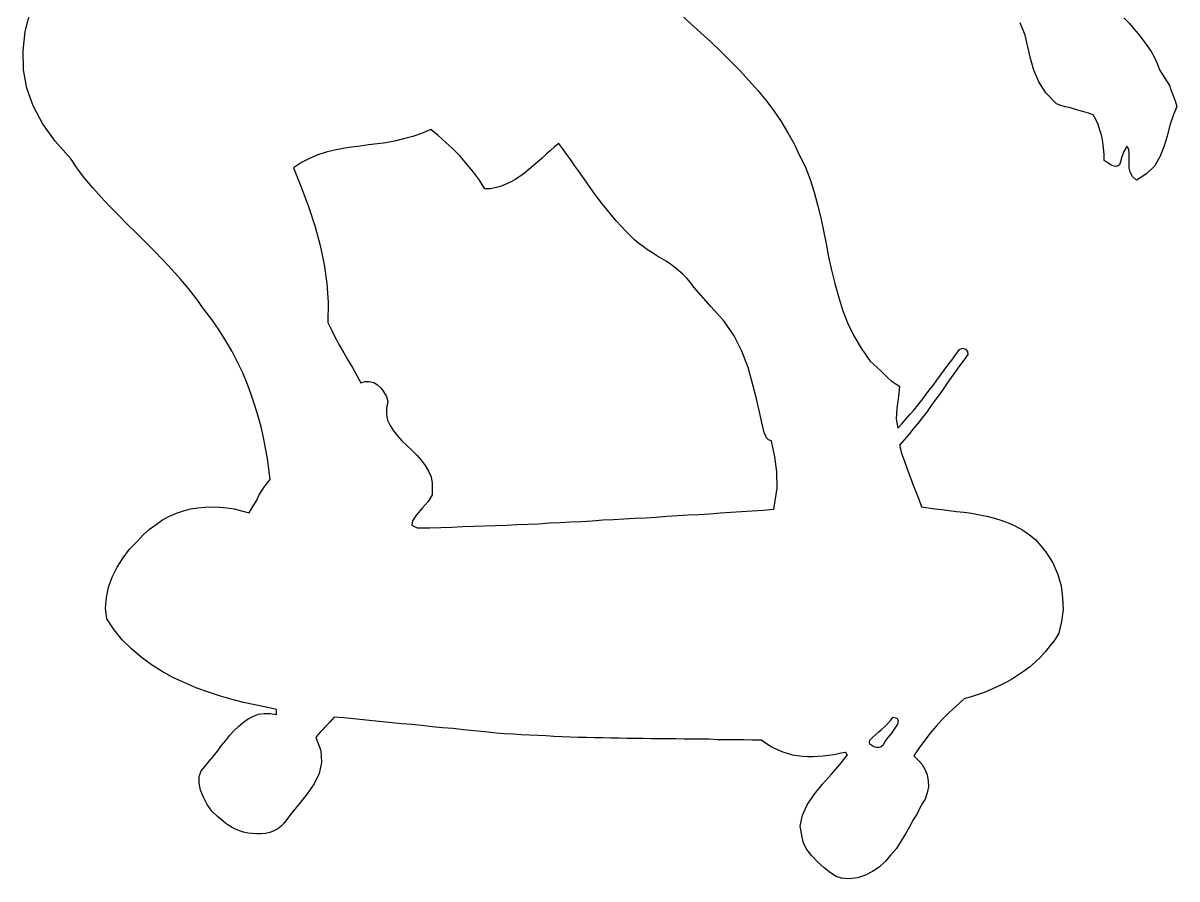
# Model space of a CAD drawing. Header units: millimetres. Extents: x -1530.07 to -1528.68, y 1789.36 to 1790.86.
# Drawn here: x -1529.687 to -1528.68, y 1789.363 to 1790.11 of the extents above; entities that cross this region are included whole.
import ezdxf

# ---------------------------------------------------------------- set-up
doc = ezdxf.new("R2010")
doc.units = ezdxf.units.MM
doc.header["$LTSCALE"] = 10
doc.layers.add('Humanos', color=2, linetype='Continuous')

msp = doc.modelspace()

# ---------------------------------------------------------------- linework, layer by layer
at = {"layer": 'Humanos'}
for p, q in [((-1529.6846, 1790.1026), (-1529.6801, 1790.1206)), ((-1529.1127, 1790.1174), (-1529.104, 1790.1093)), ((-1528.726, 1790.1145), (-1528.7215, 1790.1097)), ((-1529.104, 1790.1093), (-1529.095, 1790.1013)), ((-1528.8122, 1790.0994), (-1528.8164, 1790.11)), ((-1528.7215, 1790.1097), (-1528.7173, 1790.1048)), ((-1528.7173, 1790.1048), (-1528.7132, 1790.1)), ((-1529.6865, 1790.0855), (-1529.6846, 1790.1026)), ((-1529.095, 1790.1013), (-1529.0863, 1790.0933)), ((-1528.8097, 1790.0891), (-1528.8122, 1790.0994)), ((-1528.7132, 1790.1), (-1528.7093, 1790.0952)), ((-1528.7093, 1790.0952), (-1528.7058, 1790.09)), ((-1529.6862, 1790.0691), (-1529.6865, 1790.0855)), ((-1529.0863, 1790.0933), (-1529.0776, 1790.0849)), ((-1529.0776, 1790.0849), (-1529.0692, 1790.0765)), ((-1528.8074, 1790.0788), (-1528.8097, 1790.0891)), ((-1528.7058, 1790.09), (-1528.7022, 1790.0849)), ((-1528.7022, 1790.0849), (-1528.6993, 1790.0798)), ((-1529.0692, 1790.0765), (-1529.0609, 1790.0682)), ((-1528.8045, 1790.0688), (-1528.8074, 1790.0788)), ((-1528.6993, 1790.0798), (-1528.6968, 1790.0746)), ((-1528.6968, 1790.0746), (-1528.6948, 1790.0691)), ((-1529.6833, 1790.0531), (-1529.6862, 1790.0691)), ((-1529.0609, 1790.0682), (-1529.0532, 1790.0598)), ((-1528.8003, 1790.0585), (-1528.8045, 1790.0688)), ((-1528.6948, 1790.0691), (-1528.6861, 1790.0553)), ((-1529.0532, 1790.0598), (-1529.0454, 1790.0511)), ((-1528.7942, 1790.0489), (-1528.8003, 1790.0585)), ((-1528.6861, 1790.0553), (-1528.6852, 1790.0524)), ((-1529.6778, 1790.0376), (-1529.6833, 1790.0531)), ((-1529.0454, 1790.0511), (-1529.038, 1790.0421)), ((-1528.7849, 1790.0392), (-1528.7942, 1790.0489)), ((-1528.6852, 1790.0524), (-1528.6832, 1790.0473)), ((-1528.6832, 1790.0473), (-1528.6813, 1790.0418)), ((-1529.6695, 1790.0222), (-1529.6778, 1790.0376)), ((-1529.038, 1790.0421), (-1529.0313, 1790.0331)), ((-1529.0313, 1790.0331), (-1529.0249, 1790.0238)), ((-1528.781, 1790.0379), (-1528.7849, 1790.0392)), ((-1528.7768, 1790.0366), (-1528.781, 1790.0379)), ((-1528.7727, 1790.0357), (-1528.7768, 1790.0366)), ((-1528.7682, 1790.0344), (-1528.7727, 1790.0357)), ((-1528.764, 1790.0331), (-1528.7682, 1790.0344)), ((-1528.7598, 1790.0321), (-1528.764, 1790.0331)), ((-1528.6797, 1790.037), (-1528.6829, 1790.0292)), ((-1528.6813, 1790.0418), (-1528.6797, 1790.037)), ((-1529.0249, 1790.0238), (-1529.0191, 1790.0141)), ((-1528.7559, 1790.0309), (-1528.7598, 1790.0321)), ((-1528.7527, 1790.0296), (-1528.7559, 1790.0309)), ((-1528.7505, 1790.0257), (-1528.7527, 1790.0296)), ((-1528.7485, 1790.0212), (-1528.7505, 1790.0257)), ((-1528.6829, 1790.0292), (-1528.6858, 1790.0206)), ((-1529.6585, 1790.0067), (-1529.6695, 1790.0222)), ((-1529.3388, 1790.0135), (-1529.3465, 1790.0109)), ((-1529.3308, 1790.017), (-1529.3388, 1790.0135)), ((-1529.3243, 1790.0116), (-1529.3308, 1790.017)), ((-1529.0191, 1790.0141), (-1529.0136, 1790.0045)), ((-1528.7469, 1790.0164), (-1528.7485, 1790.0212)), ((-1528.7453, 1790.0112), (-1528.7469, 1790.0164)), ((-1528.6858, 1790.0206), (-1528.6881, 1790.0112)), ((-1529.6447, 1789.991), (-1529.6585, 1790.0067)), ((-1529.3851, 1790.0035), (-1529.3925, 1790.0025)), ((-1529.3774, 1790.0045), (-1529.3851, 1790.0035)), ((-1529.37, 1790.0054), (-1529.3774, 1790.0045)), ((-1529.3623, 1790.0067), (-1529.37, 1790.0054)), ((-1529.3546, 1790.0087), (-1529.3623, 1790.0067)), ((-1529.3465, 1790.0109), (-1529.3546, 1790.0087)), ((-1529.3179, 1790.0058), (-1529.3243, 1790.0116)), ((-1529.3115, 1790), (-1529.3179, 1790.0058)), ((-1529.2191, 1790.0048), (-1529.2227, 1790.0019)), ((-1529.2156, 1790), (-1529.2191, 1790.0048)), ((-1529.0136, 1790.0045), (-1529.0091, 1789.9942)), ((-1528.7443, 1790.0058), (-1528.7453, 1790.0112)), ((-1528.7437, 1790.0006), (-1528.7443, 1790.0058)), ((-1528.6881, 1790.0112), (-1528.691, 1790.0019)), ((-1529.4292, 1789.9948), (-1529.4366, 1789.9916)), ((-1529.4221, 1789.9971), (-1529.4292, 1789.9948)), ((-1529.4147, 1789.999), (-1529.4221, 1789.9971)), ((-1529.4073, 1790.0003), (-1529.4147, 1789.999)), ((-1529.3999, 1790.0016), (-1529.4073, 1790.0003)), ((-1529.3925, 1790.0025), (-1529.3999, 1790.0016)), ((-1529.305, 1789.9935), (-1529.3115, 1790)), ((-1529.2992, 1789.9868), (-1529.305, 1789.9935)), ((-1529.2301, 1789.9955), (-1529.2336, 1789.9919)), ((-1529.2262, 1789.9987), (-1529.2301, 1789.9955)), ((-1529.2227, 1790.0019), (-1529.2262, 1789.9987)), ((-1529.2121, 1789.9952), (-1529.2156, 1790)), ((-1529.2085, 1789.9903), (-1529.2121, 1789.9952)), ((-1529.0091, 1789.9942), (-1529.0039, 1789.9839)), ((-1528.7431, 1789.9952), (-1528.7437, 1790.0006)), ((-1528.7431, 1789.99), (-1528.7431, 1789.9952)), ((-1528.7279, 1789.9932), (-1528.7289, 1789.9887)), ((-1528.726, 1789.9977), (-1528.7279, 1789.9932)), ((-1528.7241, 1790.0013), (-1528.726, 1789.9977)), ((-1528.7234, 1790.0025), (-1528.7241, 1790.0013)), ((-1528.7218, 1789.9997), (-1528.7234, 1790.0025)), ((-1528.7215, 1789.9961), (-1528.7218, 1789.9997)), ((-1528.7215, 1789.9923), (-1528.7215, 1789.9961)), ((-1528.6945, 1789.9932), (-1528.6993, 1789.9849)), ((-1528.691, 1790.0019), (-1528.6945, 1789.9932)), ((-1529.6389, 1789.9826), (-1529.6447, 1789.991)), ((-1529.4437, 1789.9881), (-1529.4507, 1789.9836)), ((-1529.4507, 1789.9836), (-1529.4437, 1789.9659)), ((-1529.4366, 1789.9916), (-1529.4437, 1789.9881)), ((-1529.2934, 1789.9797), (-1529.2992, 1789.9868)), ((-1529.2413, 1789.9852), (-1529.2452, 1789.982)), ((-1529.2375, 1789.9887), (-1529.2413, 1789.9852)), ((-1529.2336, 1789.9919), (-1529.2375, 1789.9887)), ((-1529.2053, 1789.9855), (-1529.2085, 1789.9903)), ((-1529.2018, 1789.9807), (-1529.2053, 1789.9855)), ((-1529.0039, 1789.9839), (-1528.9998, 1789.9733)), ((-1528.7415, 1789.9887), (-1528.7431, 1789.99)), ((-1528.7395, 1789.9874), (-1528.7415, 1789.9887)), ((-1528.7376, 1789.9861), (-1528.7395, 1789.9874)), ((-1528.7353, 1789.9852), (-1528.7376, 1789.9861)), ((-1528.7334, 1789.9845), (-1528.7353, 1789.9852)), ((-1528.7315, 1789.9849), (-1528.7334, 1789.9845)), ((-1528.7299, 1789.9861), (-1528.7315, 1789.9849)), ((-1528.7289, 1789.9887), (-1528.7299, 1789.9861)), ((-1528.7215, 1789.9881), (-1528.7215, 1789.9923)), ((-1528.7215, 1789.9836), (-1528.7215, 1789.9881)), ((-1528.7206, 1789.9797), (-1528.7215, 1789.9836)), ((-1528.6993, 1789.9849), (-1528.7061, 1789.9781)), ((-1529.6325, 1789.9742), (-1529.6389, 1789.9826)), ((-1529.6257, 1789.9659), (-1529.6325, 1789.9742)), ((-1529.2883, 1789.9726), (-1529.2934, 1789.9797)), ((-1529.2835, 1789.9652), (-1529.2883, 1789.9726)), ((-1529.2571, 1789.9733), (-1529.2613, 1789.971)), ((-1529.2532, 1789.9759), (-1529.2571, 1789.9733)), ((-1529.2491, 1789.9788), (-1529.2532, 1789.9759)), ((-1529.2452, 1789.982), (-1529.2491, 1789.9788)), ((-1529.1985, 1789.9759), (-1529.2018, 1789.9807)), ((-1529.195, 1789.971), (-1529.1985, 1789.9759)), ((-1528.9998, 1789.9733), (-1528.9962, 1789.9623)), ((-1528.7186, 1789.9759), (-1528.7206, 1789.9797)), ((-1528.7151, 1789.9726), (-1528.7186, 1789.9759)), ((-1528.7061, 1789.9781), (-1528.7151, 1789.9726)), ((-1529.6187, 1789.9582), (-1529.6257, 1789.9659)), ((-1529.4437, 1789.9659), (-1529.4372, 1789.9488)), ((-1529.279, 1789.9652), (-1529.2835, 1789.9652)), ((-1529.2745, 1789.9659), (-1529.279, 1789.9652)), ((-1529.27, 1789.9672), (-1529.2745, 1789.9659)), ((-1529.2658, 1789.9688), (-1529.27, 1789.9672)), ((-1529.2613, 1789.971), (-1529.2658, 1789.9688)), ((-1529.1918, 1789.9662), (-1529.195, 1789.971)), ((-1529.1883, 1789.9614), (-1529.1918, 1789.9662)), ((-1529.6112, 1789.9501), (-1529.6187, 1789.9582)), ((-1529.1847, 1789.9566), (-1529.1883, 1789.9614)), ((-1529.1809, 1789.9517), (-1529.1847, 1789.9566)), ((-1528.9962, 1789.9623), (-1528.9933, 1789.9511)), ((-1529.6035, 1789.9424), (-1529.6112, 1789.9501)), ((-1529.5958, 1789.9344), (-1529.6035, 1789.9424)), ((-1529.4372, 1789.9488), (-1529.4317, 1789.9321)), ((-1529.177, 1789.9469), (-1529.1809, 1789.9517)), ((-1529.1731, 1789.9421), (-1529.177, 1789.9469)), ((-1528.9933, 1789.9511), (-1528.9904, 1789.9398)), ((-1529.5878, 1789.9266), (-1529.5958, 1789.9344)), ((-1529.169, 1789.9373), (-1529.1731, 1789.9421)), ((-1529.1645, 1789.9324), (-1529.169, 1789.9373)), ((-1529.16, 1789.9276), (-1529.1645, 1789.9324)), ((-1528.9904, 1789.9398), (-1528.9882, 1789.9286)), ((-1529.58, 1789.9189), (-1529.5878, 1789.9266)), ((-1529.4317, 1789.9321), (-1529.4273, 1789.9157)), ((-1529.1564, 1789.9241), (-1529.16, 1789.9276)), ((-1529.1529, 1789.9205), (-1529.1564, 1789.9241)), ((-1528.9882, 1789.9286), (-1528.9859, 1789.917)), ((-1529.572, 1789.9109), (-1529.58, 1789.9189)), ((-1529.4273, 1789.9157), (-1529.4237, 1789.899)), ((-1529.1493, 1789.9173), (-1529.1529, 1789.9205)), ((-1529.1455, 1789.9147), (-1529.1493, 1789.9173)), ((-1529.1416, 1789.9118), (-1529.1455, 1789.9147)), ((-1528.9859, 1789.917), (-1528.9837, 1789.9057)), ((-1529.5643, 1789.9028), (-1529.572, 1789.9109)), ((-1529.5566, 1789.8948), (-1529.5643, 1789.9028)), ((-1529.1374, 1789.9093), (-1529.1416, 1789.9118)), ((-1529.1336, 1789.9067), (-1529.1374, 1789.9093)), ((-1529.1294, 1789.9044), (-1529.1336, 1789.9067)), ((-1529.1255, 1789.9019), (-1529.1294, 1789.9044)), ((-1528.9837, 1789.9057), (-1528.9811, 1789.8942)), ((-1529.5492, 1789.8864), (-1529.5566, 1789.8948)), ((-1529.4237, 1789.899), (-1529.4215, 1789.8826)), ((-1529.1217, 1789.8993), (-1529.1255, 1789.9019)), ((-1529.1178, 1789.8964), (-1529.1217, 1789.8993)), ((-1529.1143, 1789.8935), (-1529.1178, 1789.8964)), ((-1529.1107, 1789.8906), (-1529.1143, 1789.8935)), ((-1528.9811, 1789.8942), (-1528.9782, 1789.8826)), ((-1529.5421, 1789.8781), (-1529.5492, 1789.8864)), ((-1529.4215, 1789.8826), (-1529.4202, 1789.8658)), ((-1529.1072, 1789.8871), (-1529.1107, 1789.8906)), ((-1529.104, 1789.8835), (-1529.1072, 1789.8871)), ((-1529.1011, 1789.8794), (-1529.104, 1789.8835)), ((-1528.9782, 1789.8826), (-1528.975, 1789.871)), ((-1529.5353, 1789.8691), (-1529.5421, 1789.8781)), ((-1529.0863, 1789.8623), (-1529.1011, 1789.8794)), ((-1529.5289, 1789.8601), (-1529.5353, 1789.8691)), ((-1529.4202, 1789.8658), (-1529.4205, 1789.8485)), ((-1529.075, 1789.8498), (-1529.0863, 1789.8623)), ((-1528.975, 1789.871), (-1528.9715, 1789.8594)), ((-1529.5218, 1789.851), (-1529.5289, 1789.8601)), ((-1528.9715, 1789.8594), (-1528.967, 1789.8482)), ((-1529.5154, 1789.8417), (-1529.5218, 1789.851)), ((-1529.5096, 1789.8324), (-1529.5154, 1789.8417)), ((-1529.4205, 1789.8485), (-1529.4173, 1789.842)), ((-1529.4173, 1789.842), (-1529.4141, 1789.8353)), ((-1529.066, 1789.8369), (-1529.075, 1789.8498)), ((-1528.967, 1789.8482), (-1528.9615, 1789.8369)), ((-1529.5041, 1789.8231), (-1529.5096, 1789.8324)), ((-1529.4141, 1789.8353), (-1529.4105, 1789.8285)), ((-1529.0593, 1789.8234), (-1529.066, 1789.8369)), ((-1528.9615, 1789.8369), (-1528.9551, 1789.826)), ((-1529.4993, 1789.8137), (-1529.5041, 1789.8231)), ((-1529.4105, 1789.8285), (-1529.4067, 1789.8221)), ((-1529.4067, 1789.8221), (-1529.4028, 1789.8153)), ((-1529.0538, 1789.8092), (-1529.0593, 1789.8234)), ((-1528.9551, 1789.826), (-1528.9476, 1789.815)), ((-1528.8727, 1789.8205), (-1528.8695, 1789.825)), ((-1528.8695, 1789.825), (-1528.8669, 1789.826)), ((-1528.8669, 1789.826), (-1528.8643, 1789.8253)), ((-1528.8643, 1789.8253), (-1528.8624, 1789.8231)), ((-1528.8624, 1789.8231), (-1528.8621, 1789.8205)), ((-1529.4948, 1789.8044), (-1529.4993, 1789.8137)), ((-1529.4028, 1789.8153), (-1529.3989, 1789.8086)), ((-1528.9476, 1789.815), (-1528.9444, 1789.8121)), ((-1528.9444, 1789.8121), (-1528.9412, 1789.8092)), ((-1528.8795, 1789.8112), (-1528.8762, 1789.8157)), ((-1528.8762, 1789.8157), (-1528.8727, 1789.8205)), ((-1528.8656, 1789.8157), (-1528.8695, 1789.8105)), ((-1528.8621, 1789.8205), (-1528.8656, 1789.8157)), ((-1529.4909, 1789.7951), (-1529.4948, 1789.8044)), ((-1529.3989, 1789.8086), (-1529.3954, 1789.8022)), ((-1529.3954, 1789.8022), (-1529.3919, 1789.7957)), ((-1529.0499, 1789.7951), (-1529.0538, 1789.8092)), ((-1528.9412, 1789.8092), (-1528.938, 1789.8063)), ((-1528.938, 1789.8063), (-1528.9351, 1789.8034)), ((-1528.9351, 1789.8034), (-1528.9322, 1789.8005)), ((-1528.8891, 1789.798), (-1528.8859, 1789.8025)), ((-1528.8859, 1789.8025), (-1528.8827, 1789.8067)), ((-1528.8827, 1789.8067), (-1528.8795, 1789.8112)), ((-1528.873, 1789.8057), (-1528.8766, 1789.8005)), ((-1528.8695, 1789.8105), (-1528.873, 1789.8057)), ((-1529.4874, 1789.7857), (-1529.4909, 1789.7951)), ((-1529.3919, 1789.7957), (-1529.388, 1789.797)), ((-1529.388, 1789.797), (-1529.3845, 1789.797)), ((-1529.3845, 1789.797), (-1529.3806, 1789.796)), ((-1529.3806, 1789.796), (-1529.3774, 1789.7941)), ((-1529.3774, 1789.7941), (-1529.3742, 1789.7912)), ((-1529.0464, 1789.7806), (-1529.0499, 1789.7951)), ((-1528.9322, 1789.8005), (-1528.929, 1789.7976)), ((-1528.929, 1789.7976), (-1528.9255, 1789.7951)), ((-1528.9255, 1789.7951), (-1528.9219, 1789.7928)), ((-1528.9219, 1789.7928), (-1528.9226, 1789.7838)), ((-1528.8959, 1789.7893), (-1528.8923, 1789.7935)), ((-1528.8923, 1789.7935), (-1528.8891, 1789.798)), ((-1528.8801, 1789.7954), (-1528.8836, 1789.7903)), ((-1528.8766, 1789.8005), (-1528.8801, 1789.7954)), ((-1529.4842, 1789.7761), (-1529.4874, 1789.7857)), ((-1529.3742, 1789.7912), (-1529.3716, 1789.7877)), ((-1529.3716, 1789.7877), (-1529.3694, 1789.7838)), ((-1529.3694, 1789.7838), (-1529.3681, 1789.7796)), ((-1528.9226, 1789.7838), (-1528.9242, 1789.7738)), ((-1528.9023, 1789.7806), (-1528.8991, 1789.7851)), ((-1528.8991, 1789.7851), (-1528.8959, 1789.7893)), ((-1528.8872, 1789.7854), (-1528.891, 1789.7803)), ((-1528.8836, 1789.7903), (-1528.8872, 1789.7854)), ((-1529.4813, 1789.7668), (-1529.4842, 1789.7761)), ((-1529.3681, 1789.7796), (-1529.3694, 1789.7738)), ((-1529.3694, 1789.7738), (-1529.3694, 1789.7684)), ((-1529.0432, 1789.7664), (-1529.0464, 1789.7806)), ((-1528.9242, 1789.7738), (-1528.9248, 1789.7642)), ((-1528.9126, 1789.7684), (-1528.909, 1789.7722)), ((-1528.909, 1789.7722), (-1528.9058, 1789.7764)), ((-1528.9058, 1789.7764), (-1528.9023, 1789.7806)), ((-1528.8946, 1789.7751), (-1528.8981, 1789.77)), ((-1528.891, 1789.7803), (-1528.8946, 1789.7751)), ((-1529.4787, 1789.7574), (-1529.4813, 1789.7668)), ((-1529.3694, 1789.7684), (-1529.3684, 1789.7632)), ((-1529.3684, 1789.7632), (-1529.3661, 1789.7584)), ((-1529.04, 1789.752), (-1529.0432, 1789.7664)), ((-1528.9248, 1789.7642), (-1528.9232, 1789.7562)), ((-1528.9197, 1789.76), (-1528.9161, 1789.7642)), ((-1528.9161, 1789.7642), (-1528.9126, 1789.7684)), ((-1528.902, 1789.7652), (-1528.9058, 1789.7603)), ((-1528.8981, 1789.77), (-1528.902, 1789.7652)), ((-1529.4768, 1789.7481), (-1529.4787, 1789.7574)), ((-1529.3661, 1789.7584), (-1529.3632, 1789.7539)), ((-1529.3632, 1789.7539), (-1529.3597, 1789.7494)), ((-1529.0387, 1789.75), (-1529.04, 1789.752)), ((-1528.9232, 1789.7562), (-1528.9197, 1789.76)), ((-1528.9097, 1789.7555), (-1528.9136, 1789.7507)), ((-1528.9058, 1789.7603), (-1528.9097, 1789.7555)), ((-1529.4749, 1789.7388), (-1529.4768, 1789.7481)), ((-1529.3597, 1789.7494), (-1529.3559, 1789.7452)), ((-1529.3559, 1789.7452), (-1529.3517, 1789.741)), ((-1529.3517, 1789.741), (-1529.3472, 1789.7369)), ((-1529.0377, 1789.7478), (-1529.0387, 1789.75)), ((-1529.0361, 1789.7459), (-1529.0377, 1789.7478)), ((-1529.0335, 1789.7452), (-1529.0361, 1789.7459)), ((-1529.0306, 1789.7311), (-1529.0335, 1789.7452)), ((-1528.9177, 1789.7459), (-1528.9219, 1789.7414)), ((-1528.9219, 1789.7414), (-1528.9197, 1789.7336)), ((-1528.9136, 1789.7507), (-1528.9177, 1789.7459)), ((-1529.4732, 1789.7298), (-1529.4749, 1789.7388)), ((-1529.3472, 1789.7369), (-1529.343, 1789.7327)), ((-1529.343, 1789.7327), (-1529.3391, 1789.7282)), ((-1529.0287, 1789.7182), (-1529.0306, 1789.7311)), ((-1528.9197, 1789.7336), (-1528.9171, 1789.7266)), ((-1529.472, 1789.7205), (-1529.4732, 1789.7298)), ((-1529.3391, 1789.7282), (-1529.3356, 1789.7237)), ((-1529.3356, 1789.7237), (-1529.3327, 1789.7188)), ((-1528.9171, 1789.7266), (-1528.9148, 1789.7198)), ((-1529.4736, 1789.7082), (-1529.471, 1789.7114)), ((-1529.471, 1789.7114), (-1529.472, 1789.7205)), ((-1529.3327, 1789.7188), (-1529.3304, 1789.7137)), ((-1529.3304, 1789.7137), (-1529.3295, 1789.7082)), ((-1529.0284, 1789.7037), (-1529.0287, 1789.7182)), ((-1528.9148, 1789.7198), (-1528.9123, 1789.713)), ((-1528.9123, 1789.713), (-1528.9097, 1789.7066)), ((-1529.4807, 1789.6973), (-1529.4784, 1789.7011)), ((-1529.4784, 1789.7011), (-1529.4761, 1789.7047)), ((-1529.4761, 1789.7047), (-1529.4736, 1789.7082)), ((-1529.3295, 1789.7082), (-1529.3295, 1789.7024)), ((-1529.3295, 1789.7024), (-1529.3295, 1789.6979)), ((-1529.0313, 1789.6854), (-1529.0284, 1789.7037)), ((-1528.9097, 1789.7066), (-1528.9071, 1789.7002)), ((-1529.4848, 1789.6896), (-1529.4826, 1789.6934)), ((-1529.4826, 1789.6934), (-1529.4807, 1789.6973)), ((-1529.333, 1789.6921), (-1529.3382, 1789.6863)), ((-1529.3295, 1789.6979), (-1529.333, 1789.6921)), ((-1528.9071, 1789.7002), (-1528.9049, 1789.6941)), ((-1528.9049, 1789.6941), (-1528.9026, 1789.6876)), ((-1529.5588, 1789.6793), (-1529.5527, 1789.6819)), ((-1529.5527, 1789.6819), (-1529.5466, 1789.6841)), ((-1529.5466, 1789.6841), (-1529.5405, 1789.6857)), ((-1529.5405, 1789.6857), (-1529.534, 1789.6867)), ((-1529.534, 1789.6867), (-1529.5279, 1789.6873)), ((-1529.5279, 1789.6873), (-1529.5215, 1789.6876)), ((-1529.5215, 1789.6876), (-1529.5151, 1789.6873)), ((-1529.5151, 1789.6873), (-1529.5086, 1789.6867)), ((-1529.5086, 1789.6867), (-1529.5022, 1789.6857)), ((-1529.5022, 1789.6857), (-1529.4958, 1789.6841)), ((-1529.4958, 1789.6841), (-1529.4893, 1789.6822)), ((-1529.4893, 1789.6822), (-1529.4871, 1789.6857)), ((-1529.4871, 1789.6857), (-1529.4848, 1789.6896)), ((-1529.3382, 1789.6863), (-1529.3433, 1789.6806)), ((-1529.1062, 1789.6806), (-1529.0969, 1789.6809)), ((-1529.0969, 1789.6809), (-1529.0876, 1789.6815)), ((-1529.0876, 1789.6815), (-1529.0783, 1789.6822)), ((-1529.0783, 1789.6822), (-1529.0689, 1789.6828)), ((-1529.0689, 1789.6828), (-1529.0596, 1789.6835)), ((-1529.0596, 1789.6835), (-1529.0503, 1789.6841)), ((-1529.0503, 1789.6841), (-1529.0406, 1789.6847)), ((-1529.0406, 1789.6847), (-1529.0313, 1789.6854)), ((-1528.9026, 1789.6876), (-1528.8968, 1789.6867)), ((-1528.8968, 1789.6867), (-1528.891, 1789.6857)), ((-1528.891, 1789.6857), (-1528.8849, 1789.6851)), ((-1528.8849, 1789.6851), (-1528.8785, 1789.6844)), ((-1528.8785, 1789.6844), (-1528.8721, 1789.6835)), ((-1528.8721, 1789.6835), (-1528.8656, 1789.6828)), ((-1528.8656, 1789.6828), (-1528.8589, 1789.6819)), ((-1528.8589, 1789.6819), (-1528.8521, 1789.6806)), ((-1529.5762, 1789.668), (-1529.5704, 1789.6722)), ((-1529.5704, 1789.6722), (-1529.5649, 1789.6761)), ((-1529.5649, 1789.6761), (-1529.5588, 1789.6793)), ((-1529.3468, 1789.6754), (-1529.3472, 1789.6715)), ((-1529.3472, 1789.6715), (-1529.3427, 1789.6693)), ((-1529.3433, 1789.6806), (-1529.3468, 1789.6754)), ((-1529.3028, 1789.6703), (-1529.2934, 1789.6706)), ((-1529.2934, 1789.6706), (-1529.2838, 1789.6709)), ((-1529.2838, 1789.6709), (-1529.2745, 1789.6712)), ((-1529.2745, 1789.6712), (-1529.2648, 1789.6715)), ((-1529.2648, 1789.6715), (-1529.2555, 1789.6722)), ((-1529.2555, 1789.6722), (-1529.2462, 1789.6725)), ((-1529.2462, 1789.6725), (-1529.2368, 1789.6728)), ((-1529.2368, 1789.6728), (-1529.2272, 1789.6735)), ((-1529.2272, 1789.6735), (-1529.2179, 1789.6738)), ((-1529.2179, 1789.6738), (-1529.2085, 1789.6744)), ((-1529.2085, 1789.6744), (-1529.1992, 1789.6748)), ((-1529.1992, 1789.6748), (-1529.1899, 1789.6754)), ((-1529.1899, 1789.6754), (-1529.1805, 1789.6761)), ((-1529.1805, 1789.6761), (-1529.1712, 1789.6764)), ((-1529.1712, 1789.6764), (-1529.1622, 1789.677)), ((-1529.1622, 1789.677), (-1529.1529, 1789.6777)), ((-1529.1529, 1789.6777), (-1529.1436, 1789.678)), ((-1529.1436, 1789.678), (-1529.1342, 1789.6786)), ((-1529.1342, 1789.6786), (-1529.1249, 1789.6793)), ((-1529.1249, 1789.6793), (-1529.1156, 1789.6799)), ((-1529.1156, 1789.6799), (-1529.1062, 1789.6806)), ((-1528.8521, 1789.6806), (-1528.8457, 1789.6793)), ((-1528.8457, 1789.6793), (-1528.8389, 1789.6777)), ((-1528.8389, 1789.6777), (-1528.8325, 1789.6757)), ((-1528.8325, 1789.6757), (-1528.8261, 1789.6732)), ((-1528.8261, 1789.6732), (-1528.82, 1789.6703)), ((-1529.5868, 1789.6577), (-1529.5817, 1789.6632)), ((-1529.5817, 1789.6632), (-1529.5762, 1789.668)), ((-1529.3427, 1789.6693), (-1529.3317, 1789.6693)), ((-1529.3317, 1789.6693), (-1529.3221, 1789.6696)), ((-1529.3221, 1789.6696), (-1529.3124, 1789.6699)), ((-1529.3124, 1789.6699), (-1529.3028, 1789.6703)), ((-1528.82, 1789.6703), (-1528.8142, 1789.6671)), ((-1528.8142, 1789.6671), (-1528.8084, 1789.6632)), ((-1528.8084, 1789.6632), (-1528.8029, 1789.6587)), ((-1529.5993, 1789.6429), (-1529.5936, 1789.6506)), ((-1529.5936, 1789.6506), (-1529.5868, 1789.6577)), ((-1528.8029, 1789.6587), (-1528.7945, 1789.6487)), ((-1529.6045, 1789.6349), (-1529.5993, 1789.6429)), ((-1528.7945, 1789.6487), (-1528.7881, 1789.6387)), ((-1529.6087, 1789.6262), (-1529.6045, 1789.6349)), ((-1528.7881, 1789.6387), (-1528.7836, 1789.6285)), ((-1529.6119, 1789.6175), (-1529.6087, 1789.6262)), ((-1528.7836, 1789.6285), (-1528.7807, 1789.6185)), ((-1529.6138, 1789.6085), (-1529.6119, 1789.6175)), ((-1528.7807, 1789.6185), (-1528.7794, 1789.6082)), ((-1529.6145, 1789.5992), (-1529.6138, 1789.6085)), ((-1528.7794, 1789.6082), (-1528.7791, 1789.5979)), ((-1529.6135, 1789.5898), (-1529.6145, 1789.5992)), ((-1528.7791, 1789.5979), (-1528.7804, 1789.5876)), ((-1529.6071, 1789.5802), (-1529.6135, 1789.5898)), ((-1529.6, 1789.5715), (-1529.6071, 1789.5802)), ((-1528.7804, 1789.5876), (-1528.7826, 1789.5773)), ((-1529.592, 1789.5635), (-1529.6, 1789.5715)), ((-1528.7862, 1789.5715), (-1528.7904, 1789.5664)), ((-1528.7826, 1789.5773), (-1528.7862, 1789.5715)), ((-1529.5836, 1789.5564), (-1529.592, 1789.5635)), ((-1528.7945, 1789.5612), (-1528.7987, 1789.5564)), ((-1528.7904, 1789.5664), (-1528.7945, 1789.5612)), ((-1529.5746, 1789.5496), (-1529.5836, 1789.5564)), ((-1528.8035, 1789.5519), (-1528.8084, 1789.5477)), ((-1528.7987, 1789.5564), (-1528.8035, 1789.5519)), ((-1529.5653, 1789.5439), (-1529.5746, 1789.5496)), ((-1529.5553, 1789.5384), (-1529.5653, 1789.5439)), ((-1528.8187, 1789.5403), (-1528.8241, 1789.5368)), ((-1528.8135, 1789.5439), (-1528.8187, 1789.5403)), ((-1528.8084, 1789.5477), (-1528.8135, 1789.5439)), ((-1529.5453, 1789.5339), (-1529.5553, 1789.5384)), ((-1529.535, 1789.5294), (-1529.5453, 1789.5339)), ((-1528.8354, 1789.531), (-1528.8412, 1789.5284)), ((-1528.8296, 1789.5339), (-1528.8354, 1789.531)), ((-1528.8241, 1789.5368), (-1528.8296, 1789.5339)), ((-1529.5247, 1789.5258), (-1529.535, 1789.5294)), ((-1529.5144, 1789.5223), (-1529.5247, 1789.5258)), ((-1529.5041, 1789.5194), (-1529.5144, 1789.5223)), ((-1528.8653, 1789.52), (-1528.8724, 1789.5136)), ((-1528.8592, 1789.5216), (-1528.8653, 1789.52)), ((-1528.8531, 1789.5236), (-1528.8592, 1789.5216)), ((-1528.847, 1789.5258), (-1528.8531, 1789.5236)), ((-1528.8412, 1789.5284), (-1528.847, 1789.5258)), ((-1529.4942, 1789.5168), (-1529.5041, 1789.5194)), ((-1529.4842, 1789.5146), (-1529.4942, 1789.5168)), ((-1529.4745, 1789.5126), (-1529.4842, 1789.5146)), ((-1529.4655, 1789.5107), (-1529.4745, 1789.5126)), ((-1529.4655, 1789.5097), (-1529.4655, 1789.5107)), ((-1529.4655, 1789.5085), (-1529.4655, 1789.5097)), ((-1528.8724, 1789.5136), (-1528.8788, 1789.5078)), ((-1529.4983, 1789.4962), (-1529.4942, 1789.4995)), ((-1529.4942, 1789.4995), (-1529.49, 1789.5024)), ((-1529.49, 1789.5024), (-1529.4855, 1789.5049)), ((-1529.4855, 1789.5049), (-1529.481, 1789.5065)), ((-1529.481, 1789.5065), (-1529.4761, 1789.5072)), ((-1529.4761, 1789.5072), (-1529.471, 1789.5072)), ((-1529.471, 1789.5072), (-1529.4655, 1789.5062)), ((-1529.4655, 1789.5072), (-1529.4655, 1789.5085)), ((-1529.4655, 1789.5062), (-1529.4655, 1789.5072)), ((-1529.4189, 1789.4995), (-1529.4211, 1789.4972)), ((-1529.417, 1789.5017), (-1529.4189, 1789.4995)), ((-1529.415, 1789.504), (-1529.417, 1789.5017)), ((-1529.4067, 1789.5033), (-1529.415, 1789.504)), ((-1529.3983, 1789.5024), (-1529.4067, 1789.5033)), ((-1529.3899, 1789.5017), (-1529.3983, 1789.5024)), ((-1529.3816, 1789.5007), (-1529.3899, 1789.5017)), ((-1529.3729, 1789.4998), (-1529.3816, 1789.5007)), ((-1529.3645, 1789.4991), (-1529.3729, 1789.4998)), ((-1528.9322, 1789.4982), (-1528.9296, 1789.5011)), ((-1528.9296, 1789.5011), (-1528.9274, 1789.504)), ((-1528.9274, 1789.504), (-1528.9238, 1789.503)), ((-1528.9238, 1789.503), (-1528.9229, 1789.5007)), ((-1528.9229, 1789.5007), (-1528.9235, 1789.4978)), ((-1528.8846, 1789.502), (-1528.8898, 1789.4962)), ((-1528.8788, 1789.5078), (-1528.8846, 1789.502)), ((-1529.5061, 1789.4882), (-1529.5022, 1789.4924)), ((-1529.5022, 1789.4924), (-1529.4983, 1789.4962)), ((-1529.4273, 1789.4908), (-1529.4292, 1789.4885)), ((-1529.4253, 1789.493), (-1529.4273, 1789.4908)), ((-1529.4231, 1789.4953), (-1529.4253, 1789.493)), ((-1529.4211, 1789.4972), (-1529.4231, 1789.4953)), ((-1529.3559, 1789.4982), (-1529.3645, 1789.4991)), ((-1529.3472, 1789.4975), (-1529.3559, 1789.4982)), ((-1529.3385, 1789.4966), (-1529.3472, 1789.4975)), ((-1529.3295, 1789.4956), (-1529.3385, 1789.4966)), ((-1529.3205, 1789.4946), (-1529.3295, 1789.4956)), ((-1529.3115, 1789.494), (-1529.3205, 1789.4946)), ((-1529.3021, 1789.493), (-1529.3115, 1789.494)), ((-1529.2928, 1789.4921), (-1529.3021, 1789.493)), ((-1529.2835, 1789.4911), (-1529.2928, 1789.4921)), ((-1529.2738, 1789.4901), (-1529.2835, 1789.4911)), ((-1529.2664, 1789.4895), (-1529.2738, 1789.4901)), ((-1529.259, 1789.4892), (-1529.2664, 1789.4895)), ((-1528.9425, 1789.4888), (-1528.9399, 1789.4911)), ((-1528.9399, 1789.4911), (-1528.9374, 1789.4933)), ((-1528.9374, 1789.4933), (-1528.9348, 1789.4956)), ((-1528.9348, 1789.4956), (-1528.9322, 1789.4982)), ((-1528.9287, 1789.4901), (-1528.9319, 1789.4863)), ((-1528.9258, 1789.4943), (-1528.9287, 1789.4901)), ((-1528.9235, 1789.4978), (-1528.9258, 1789.4943)), ((-1528.8949, 1789.4901), (-1528.8997, 1789.484)), ((-1528.8898, 1789.4962), (-1528.8949, 1789.4901)), ((-1529.5135, 1789.4792), (-1529.5096, 1789.4837)), ((-1529.5096, 1789.4837), (-1529.5061, 1789.4882)), ((-1529.4292, 1789.4885), (-1529.4311, 1789.4863)), ((-1529.4311, 1789.4863), (-1529.4266, 1789.475)), ((-1529.2519, 1789.4885), (-1529.259, 1789.4892)), ((-1529.2446, 1789.4882), (-1529.2519, 1789.4885)), ((-1529.2375, 1789.4879), (-1529.2446, 1789.4882)), ((-1529.2304, 1789.4876), (-1529.2375, 1789.4879)), ((-1529.2233, 1789.4872), (-1529.2304, 1789.4876)), ((-1529.2162, 1789.4869), (-1529.2233, 1789.4872)), ((-1529.2092, 1789.4866), (-1529.2162, 1789.4869)), ((-1529.2021, 1789.4863), (-1529.2092, 1789.4866)), ((-1529.195, 1789.4863), (-1529.2021, 1789.4863)), ((-1529.1879, 1789.4859), (-1529.195, 1789.4863)), ((-1529.1809, 1789.4859), (-1529.1879, 1789.4859)), ((-1529.1738, 1789.4856), (-1529.1809, 1789.4859)), ((-1529.1667, 1789.4856), (-1529.1738, 1789.4856)), ((-1529.1596, 1789.4853), (-1529.1667, 1789.4856)), ((-1529.1526, 1789.4853), (-1529.1596, 1789.4853)), ((-1529.1455, 1789.4853), (-1529.1526, 1789.4853)), ((-1529.1384, 1789.485), (-1529.1455, 1789.4853)), ((-1529.1313, 1789.485), (-1529.1384, 1789.485)), ((-1529.1243, 1789.485), (-1529.1313, 1789.485)), ((-1529.1169, 1789.485), (-1529.1243, 1789.485)), ((-1529.1098, 1789.4847), (-1529.1169, 1789.485)), ((-1529.1024, 1789.4847), (-1529.1098, 1789.4847)), ((-1529.0953, 1789.4847), (-1529.1024, 1789.4847)), ((-1529.0879, 1789.4847), (-1529.0953, 1789.4847)), ((-1529.0805, 1789.4843), (-1529.0879, 1789.4847)), ((-1529.0728, 1789.4843), (-1529.0805, 1789.4843)), ((-1529.0654, 1789.4843), (-1529.0728, 1789.4843)), ((-1529.0577, 1789.4843), (-1529.0654, 1789.4843)), ((-1529.0499, 1789.484), (-1529.0577, 1789.4843)), ((-1529.0422, 1789.484), (-1529.0499, 1789.484)), ((-1529.0377, 1789.4808), (-1529.0422, 1789.484)), ((-1529.0332, 1789.4779), (-1529.0377, 1789.4808)), ((-1528.948, 1789.4821), (-1528.9476, 1789.484)), ((-1528.9476, 1789.4805), (-1528.948, 1789.4821)), ((-1528.9476, 1789.484), (-1528.9451, 1789.4866)), ((-1528.946, 1789.4792), (-1528.9476, 1789.4805)), ((-1528.9451, 1789.4866), (-1528.9425, 1789.4888)), ((-1528.9361, 1789.4795), (-1528.9377, 1789.4782)), ((-1528.9345, 1789.4827), (-1528.9361, 1789.4795)), ((-1528.9319, 1789.4863), (-1528.9345, 1789.4827)), ((-1528.8997, 1789.484), (-1528.9045, 1789.4773)), ((-1529.5241, 1789.4654), (-1529.5205, 1789.4699)), ((-1529.5205, 1789.4699), (-1529.517, 1789.4744)), ((-1529.517, 1789.4744), (-1529.5135, 1789.4792)), ((-1529.4266, 1789.475), (-1529.426, 1789.4644)), ((-1529.0287, 1789.4757), (-1529.0332, 1789.4779)), ((-1529.0242, 1789.4737), (-1529.0287, 1789.4757)), ((-1529.0197, 1789.4721), (-1529.0242, 1789.4737)), ((-1529.0152, 1789.4708), (-1529.0197, 1789.4721)), ((-1529.011, 1789.4702), (-1529.0152, 1789.4708)), ((-1529.0065, 1789.4695), (-1529.011, 1789.4702)), ((-1529.002, 1789.4692), (-1529.0065, 1789.4695)), ((-1528.9975, 1789.4692), (-1529.002, 1789.4692)), ((-1528.993, 1789.4695), (-1528.9975, 1789.4692)), ((-1528.9885, 1789.4699), (-1528.993, 1789.4695)), ((-1528.9837, 1789.4705), (-1528.9885, 1789.4699)), ((-1528.9789, 1789.4711), (-1528.9837, 1789.4705)), ((-1528.974, 1789.4721), (-1528.9789, 1789.4711)), ((-1528.9692, 1789.4731), (-1528.974, 1789.4721)), ((-1528.9737, 1789.4625), (-1528.967, 1789.4711)), ((-1528.9686, 1789.4731), (-1528.9692, 1789.4731)), ((-1528.9682, 1789.4728), (-1528.9686, 1789.4731)), ((-1528.9679, 1789.4718), (-1528.9682, 1789.4728)), ((-1528.967, 1789.4711), (-1528.9679, 1789.4718)), ((-1528.9441, 1789.4782), (-1528.946, 1789.4792)), ((-1528.9422, 1789.4776), (-1528.9441, 1789.4782)), ((-1528.9399, 1789.4776), (-1528.9422, 1789.4776)), ((-1528.9377, 1789.4782), (-1528.9399, 1789.4776)), ((-1528.9045, 1789.4773), (-1528.9094, 1789.4702)), ((-1528.9094, 1789.4702), (-1528.9055, 1789.4663)), ((-1529.5312, 1789.457), (-1529.5276, 1789.4612)), ((-1529.5276, 1789.4612), (-1529.5241, 1789.4654)), ((-1529.426, 1789.4644), (-1529.4282, 1789.4547)), ((-1528.9811, 1789.4541), (-1528.9737, 1789.4625)), ((-1528.9055, 1789.4663), (-1528.902, 1789.4625)), ((-1528.902, 1789.4625), (-1528.8994, 1789.458)), ((-1529.5328, 1789.4522), (-1529.5312, 1789.457)), ((-1529.5328, 1789.4464), (-1529.5328, 1789.4522)), ((-1529.4282, 1789.4547), (-1529.4324, 1789.4457)), ((-1528.9891, 1789.4454), (-1528.9811, 1789.4541)), ((-1528.8994, 1789.458), (-1528.8975, 1789.4535)), ((-1528.8975, 1789.4535), (-1528.8968, 1789.4483)), ((-1529.5318, 1789.4403), (-1529.5328, 1789.4464)), ((-1529.5292, 1789.4342), (-1529.5318, 1789.4403)), ((-1529.4324, 1789.4457), (-1529.4385, 1789.4371)), ((-1528.9962, 1789.4364), (-1528.9891, 1789.4454)), ((-1528.8965, 1789.4432), (-1528.8975, 1789.438)), ((-1528.8968, 1789.4483), (-1528.8965, 1789.4432)), ((-1529.526, 1789.4277), (-1529.5292, 1789.4342)), ((-1529.4385, 1789.4371), (-1529.4453, 1789.4287)), ((-1529.0023, 1789.4274), (-1528.9962, 1789.4364)), ((-1528.9017, 1789.429), (-1528.9039, 1789.4248)), ((-1528.8994, 1789.4325), (-1528.9017, 1789.429)), ((-1528.8975, 1789.438), (-1528.8994, 1789.4325)), ((-1529.5218, 1789.4219), (-1529.526, 1789.4277)), ((-1529.517, 1789.4171), (-1529.5218, 1789.4219)), ((-1529.452, 1789.4203), (-1529.4585, 1789.412)), ((-1529.4453, 1789.4287), (-1529.452, 1789.4203)), ((-1529.0065, 1789.4184), (-1529.0023, 1789.4274)), ((-1528.9065, 1789.4197), (-1528.9097, 1789.4142)), ((-1528.9039, 1789.4248), (-1528.9065, 1789.4197)), ((-1529.5115, 1789.4129), (-1529.517, 1789.4171)), ((-1529.5096, 1789.411), (-1529.5115, 1789.4129)), ((-1529.507, 1789.4094), (-1529.5096, 1789.411)), ((-1529.5041, 1789.4075), (-1529.507, 1789.4094)), ((-1529.4585, 1789.4116), (-1529.4613, 1789.4087)), ((-1529.4591, 1789.4116), (-1529.4588, 1789.412)), ((-1529.4588, 1789.4116), (-1529.4591, 1789.4116)), ((-1529.4588, 1789.412), (-1529.4581, 1789.412)), ((-1529.4585, 1789.412), (-1529.4588, 1789.4116)), ((-1529.4581, 1789.412), (-1529.4585, 1789.4116)), ((-1529.0085, 1789.4087), (-1529.0065, 1789.4184)), ((-1528.9097, 1789.4142), (-1528.9129, 1789.4081)), ((-1529.5012, 1789.4062), (-1529.5041, 1789.4075)), ((-1529.4977, 1789.4046), (-1529.5012, 1789.4062)), ((-1529.4942, 1789.4036), (-1529.4977, 1789.4046)), ((-1529.4903, 1789.4026), (-1529.4942, 1789.4036)), ((-1529.4864, 1789.4023), (-1529.4903, 1789.4026)), ((-1529.4826, 1789.402), (-1529.4864, 1789.4023)), ((-1529.4787, 1789.402), (-1529.4826, 1789.402)), ((-1529.4749, 1789.4023), (-1529.4787, 1789.402)), ((-1529.4713, 1789.4033), (-1529.4749, 1789.4023)), ((-1529.4678, 1789.4046), (-1529.4713, 1789.4033)), ((-1529.4642, 1789.4065), (-1529.4678, 1789.4046)), ((-1529.4613, 1789.4087), (-1529.4642, 1789.4065)), ((-1529.0068, 1789.3991), (-1529.0085, 1789.4087)), ((-1529.0056, 1789.394), (-1529.0068, 1789.3991)), ((-1528.9165, 1789.402), (-1528.9203, 1789.3959)), ((-1528.9129, 1789.4081), (-1528.9165, 1789.402)), ((-1529.0027, 1789.3885), (-1529.0056, 1789.394)), ((-1528.9245, 1789.3894), (-1528.9293, 1789.3837)), ((-1528.9203, 1789.3959), (-1528.9245, 1789.3894)), ((-1528.9982, 1789.383), (-1529.0027, 1789.3885)), ((-1528.993, 1789.3775), (-1528.9982, 1789.383)), ((-1528.9293, 1789.3837), (-1528.9341, 1789.3782)), ((-1528.9875, 1789.3724), (-1528.993, 1789.3775)), ((-1528.9821, 1789.3682), (-1528.9875, 1789.3724)), ((-1528.9454, 1789.3692), (-1528.9515, 1789.366)), ((-1528.9396, 1789.373), (-1528.9454, 1789.3692)), ((-1528.9341, 1789.3782), (-1528.9396, 1789.373)), ((-1528.9769, 1789.365), (-1528.9821, 1789.3682)), ((-1528.9724, 1789.3634), (-1528.9769, 1789.365)), ((-1528.9727, 1789.3634), (-1528.9724, 1789.3634)), ((-1528.9653, 1789.3627), (-1528.9727, 1789.3634)), ((-1528.9583, 1789.3637), (-1528.9653, 1789.3627)), ((-1528.9515, 1789.366), (-1528.9583, 1789.3637))]:
    msp.add_line(p, q, dxfattribs=at)

doc.saveas('drawing.dxf')
